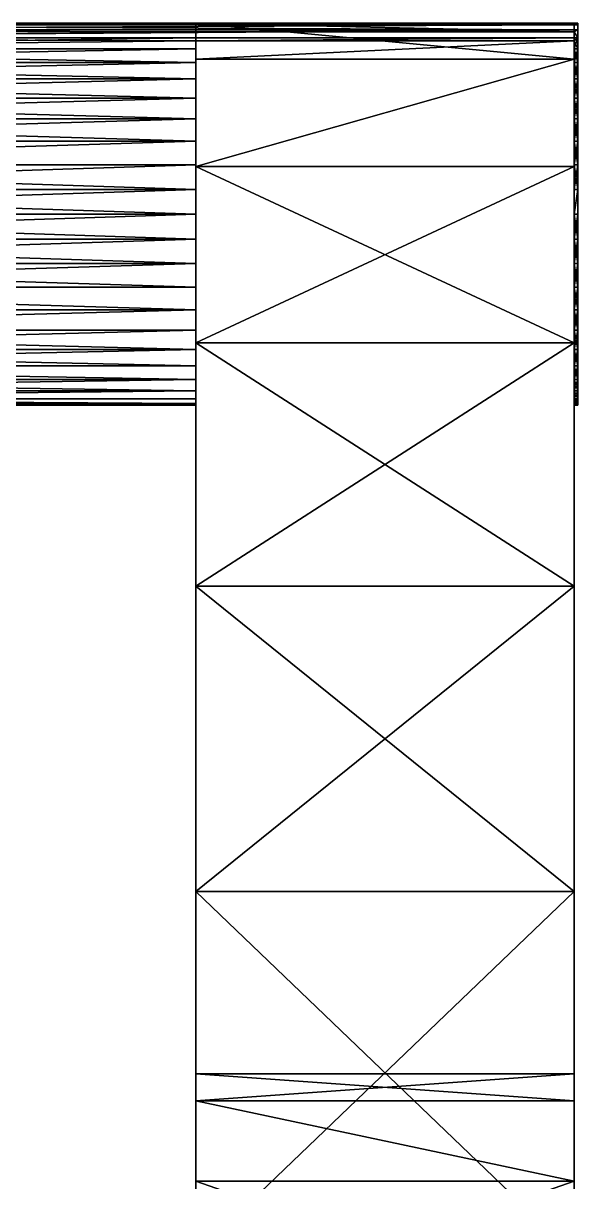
# Model space of a CAD drawing. Extents: x -30 to 83, y -53 to 60.
# Drawn here: x 63.24 to 66.15, y 5.95 to 12.01 of the extents above; entities that cross this region are included whole.
import ezdxf

# ---------------------------------------------------------------- set-up
doc = ezdxf.new("R2010")
doc.units = 0
doc.header["$MEASUREMENT"] = 0

msp = doc.modelspace()

# ---------------------------------------------------------------- linework, layer by layer
for points in [[(66.147346, 12.006001, 44.869999), (60.17857, 12.006001, 44.869999), (66.147346, 12.014, 45)], [(60.17857, 12.006001, 44.869999), (60.17857, 12.014, 45), (66.147346, 12.014, 45)], [(60.17857, 12.006001, 45.130001), (66.147346, 12.014, 45), (60.17857, 12.014, 45)], [(60.17857, 12.006001, 45.130001), (66.147346, 12.006001, 45.130001), (66.147346, 12.014, 45)], [(64.144531, 12.014, 46), (64.144531, 11.967789, 45.294052), (64.144531, 11.938, 45.382)], [(64.144531, 12.014, 46), (64.144531, 11.938, 45.382), (64.144531, 11.880001, 45.5)], [(64.144531, 12.014, 46), (64.144531, 11.880001, 45.5), (64.144531, 11.807999, 45.608002)], [(64.144531, 11.826, 48.872002), (64.144531, 12.014, 46), (64.144531, 11.622002, 45.793999)], [(64.144531, 12.014, 46), (64.144531, 11.807999, 45.608002), (64.144531, 11.722, 45.708)], [(64.144531, 12.014, 46), (64.144531, 11.722, 45.708), (64.144531, 11.622002, 45.793999)], [(64.144531, 12.014, 46), (66.12751, 11.967789, 45.294052), (64.144531, 11.967789, 45.294052)], [(64.144531, 12.014, 46), (66.12751, 12.014, 46), (66.12751, 11.967789, 45.294052)], [(64.144531, 11.826, 48.872002), (66.12751, 11.826, 48.872002), (64.144531, 12.014, 46)], [(64.144531, 12.014, 46), (66.12751, 11.826, 48.872002), (66.12751, 12.014, 46)], [(66.12751, 11.622002, 45.793999), (66.12751, 12.014, 46), (66.12751, 11.826, 48.872002)], [(66.12751, 11.938, 45.382), (66.12751, 11.967789, 45.294052), (66.12751, 12.014, 46)], [(66.12751, 11.880001, 45.5), (66.12751, 11.938, 45.382), (66.12751, 12.014, 46)], [(66.12751, 11.807999, 45.608002), (66.12751, 11.880001, 45.5), (66.12751, 12.014, 46)], [(66.12751, 11.622002, 45.793999), (66.12751, 11.722, 45.708), (66.12751, 12.014, 46)], [(66.12751, 11.722, 45.708), (66.12751, 11.807999, 45.608002), (66.12751, 12.014, 46)], [(66.147346, 11.396, 44.076), (66.147346, 12.014, 45), (66.147346, 12.006001, 45.130001)], [(66.147346, 11.98, 44.742001), (66.147346, 12.006001, 44.869999), (66.147346, 12.014, 45)], [(66.147346, 11.98, 44.742001), (66.147346, 12.014, 45), (66.147346, 11.938, 44.618)], [(66.147346, 11.938, 44.618), (66.147346, 12.014, 45), (66.147346, 11.880001, 44.5)], [(66.147346, 11.880001, 44.5), (66.147346, 12.014, 45), (66.147346, 11.807999, 44.391998)], [(66.147346, 11.807999, 44.391998), (66.147346, 12.014, 45), (66.147346, 11.722, 44.292)], [(66.147346, 11.722, 44.292), (66.147346, 12.014, 45), (66.147346, 11.622002, 44.206001)], [(66.147346, 11.622002, 44.206001), (66.147346, 12.014, 45), (66.147346, 11.514, 44.133999)], [(66.147346, 11.514, 44.133999), (66.147346, 12.014, 45), (66.147346, 11.396, 44.076)], [(66.147346, 11.98, 44.742001), (60.17857, 12.006001, 44.869999), (66.147346, 12.006001, 44.869999)], [(60.17857, 11.98, 44.742001), (60.17857, 12.006001, 44.869999), (66.147346, 11.98, 44.742001)], [(66.147346, 11.98, 45.257999), (66.147346, 12.006001, 45.130001), (60.17857, 11.98, 45.257999)], [(60.17857, 11.98, 45.257999), (66.147346, 12.006001, 45.130001), (60.17857, 12.006001, 45.130001)], [(64.144531, 11.967789, 45.294052), (60.17857, 11.98, 45.257999), (60.17857, 11.938, 45.382)], [(60.17857, 11.98, 44.742001), (66.147346, 11.98, 44.742001), (60.17857, 11.938, 44.618)], [(64.144531, 11.967789, 45.294052), (66.147346, 11.98, 45.257999), (60.17857, 11.98, 45.257999)], [(66.147346, 11.98, 44.742001), (66.147346, 11.938, 44.618), (60.17857, 11.938, 44.618)], [(60.17857, 11.938, 45.382), (64.144531, 11.938, 45.382), (64.144531, 11.967789, 45.294052)], [(66.147346, 11.98, 45.257999), (64.144531, 11.967789, 45.294052), (66.12751, 11.967789, 45.294052)], [(66.147346, 11.938, 45.382), (66.147346, 11.98, 45.257999), (66.12751, 11.967789, 45.294052)], [(66.12751, 11.967789, 45.294052), (66.12751, 11.938, 45.382), (66.147346, 11.938, 45.382)], [(66.147346, 11.396, 44.076), (66.147346, 12.006001, 45.130001), (66.147346, 11.98, 45.257999)], [(66.147346, 11.396, 44.076), (66.147346, 11.98, 45.257999), (66.147346, 11.938, 45.382)], [(60.17857, 11.938, 45.382), (60.17857, 11.880001, 45.5), (64.144531, 11.938, 45.382)], [(60.17857, 11.880001, 45.5), (64.144531, 11.880001, 45.5), (64.144531, 11.938, 45.382)], [(60.17857, 11.880001, 44.5), (60.17857, 11.938, 44.618), (64.144531, 11.921314, 44.584049)], [(60.17857, 11.938, 44.618), (66.147346, 11.938, 44.618), (64.144531, 11.921314, 44.584049)], [(64.144531, 11.921314, 44.584049), (64.144531, 11.880001, 44.5), (60.17857, 11.880001, 44.5)], [(64.144531, 11.921314, 44.584049), (66.147346, 11.938, 44.618), (66.12751, 11.921314, 44.584049)], [(66.12751, 11.921314, 44.584049), (66.12751, 11.826, 43.127998), (64.144531, 11.826, 43.127998)], [(64.144531, 11.826, 43.127998), (64.144531, 11.921314, 44.584049), (66.12751, 11.921314, 44.584049)], [(64.144531, 11.921314, 44.584049), (64.144531, 11.826, 43.127998), (64.144531, 11.880001, 44.5)], [(66.147346, 11.880001, 45.5), (66.147346, 11.938, 45.382), (66.12751, 11.880001, 45.5)], [(66.12751, 11.880001, 45.5), (66.147346, 11.938, 45.382), (66.12751, 11.938, 45.382)], [(66.147346, 11.938, 44.618), (66.147346, 11.880001, 44.5), (66.12751, 11.921314, 44.584049)], [(66.12751, 11.826, 43.127998), (66.12751, 11.921314, 44.584049), (66.12751, 11.880001, 44.5)], [(66.12751, 11.921314, 44.584049), (66.147346, 11.880001, 44.5), (66.12751, 11.880001, 44.5)], [(66.147346, 11.396, 44.076), (66.147346, 11.938, 45.382), (66.147346, 11.880001, 45.5)], [(60.17857, 11.807999, 44.391998), (60.17857, 11.880001, 44.5), (64.144531, 11.807999, 44.391998)], [(60.17857, 11.880001, 45.5), (60.17857, 11.807999, 45.608002), (64.144531, 11.880001, 45.5)], [(60.17857, 11.880001, 44.5), (64.144531, 11.880001, 44.5), (64.144531, 11.807999, 44.391998)], [(64.144531, 11.880001, 45.5), (60.17857, 11.807999, 45.608002), (64.144531, 11.807999, 45.608002)], [(64.144531, 11.826, 43.127998), (64.144531, 11.807999, 44.391998), (64.144531, 11.880001, 44.5)], [(66.147346, 11.807999, 45.608002), (66.147346, 11.880001, 45.5), (66.12751, 11.807999, 45.608002)], [(66.12751, 11.807999, 45.608002), (66.147346, 11.880001, 45.5), (66.12751, 11.880001, 45.5)], [(66.12751, 11.880001, 44.5), (66.12751, 11.807999, 44.391998), (66.12751, 11.826, 43.127998)], [(66.147346, 11.880001, 44.5), (66.147346, 11.807999, 44.391998), (66.12751, 11.880001, 44.5)], [(66.12751, 11.880001, 44.5), (66.147346, 11.807999, 44.391998), (66.12751, 11.807999, 44.391998)], [(66.147346, 11.396, 44.076), (66.147346, 11.880001, 45.5), (66.147346, 11.807999, 45.608002)], [(60.17857, 11.807999, 44.391998), (64.144531, 11.807999, 44.391998), (60.17857, 11.722, 44.292)], [(60.17857, 11.722, 44.292), (64.144531, 11.807999, 44.391998), (64.144531, 11.722, 44.292)], [(60.17857, 11.807999, 45.608002), (60.17857, 11.722, 45.708), (64.144531, 11.722, 45.708)], [(64.144531, 11.722, 45.708), (64.144531, 11.807999, 45.608002), (60.17857, 11.807999, 45.608002)], [(64.144531, 11.826, 48.872002), (64.144531, 6.372002, 48.153999), (64.144531, 5.952, 50.27)], [(64.144531, 11.014, 44), (64.144531, 11.144001, 44.007999), (64.144531, 11.826, 43.127998)], [(64.144531, 11.826, 43.127998), (64.144531, 11.264, 40.306), (64.144531, 11.014, 44)], [(64.144531, 10.632, 45.924), (64.144531, 6.372002, 48.153999), (64.144531, 11.826, 48.872002)], [(64.144531, 5.952, 50.27), (64.144531, 11.264, 51.694), (64.144531, 11.826, 48.872002)], [(66.12751, 11.264, 51.694), (66.12751, 11.826, 48.872002), (64.144531, 11.264, 51.694)], [(64.144531, 11.826, 43.127998), (66.12751, 11.826, 43.127998), (64.144531, 11.264, 40.306)], [(64.144531, 11.264, 40.306), (66.12751, 11.826, 43.127998), (66.12751, 11.264, 40.306)], [(64.144531, 11.514, 45.866001), (64.144531, 11.396, 45.924), (64.144531, 11.826, 48.872002)], [(64.144531, 11.622002, 45.793999), (64.144531, 11.514, 45.866001), (64.144531, 11.826, 48.872002)], [(64.144531, 11.826, 48.872002), (64.144531, 11.396, 45.924), (64.144531, 11.271999, 45.966)], [(64.144531, 11.826, 48.872002), (64.144531, 11.271999, 45.966), (64.144531, 11.144001, 45.992001)], [(64.144531, 11.144001, 45.992001), (64.144531, 11.014, 46), (64.144531, 11.826, 48.872002)], [(64.144531, 11.826, 48.872002), (64.144531, 11.264, 51.694), (66.12751, 11.826, 48.872002)], [(64.144531, 11.826, 48.872002), (64.144531, 11.014, 46), (64.144531, 10.883999, 45.992001)], [(64.144531, 11.826, 48.872002), (64.144531, 10.883999, 45.992001), (64.144531, 10.756001, 45.966)], [(64.144531, 11.826, 48.872002), (64.144531, 10.756001, 45.966), (64.144531, 10.632, 45.924)], [(64.144531, 11.826, 43.127998), (64.144531, 11.396, 44.076), (64.144531, 11.514, 44.133999)], [(64.144531, 11.722, 44.292), (64.144531, 11.807999, 44.391998), (64.144531, 11.826, 43.127998)], [(64.144531, 11.826, 43.127998), (64.144531, 11.514, 44.133999), (64.144531, 11.622002, 44.206001)], [(64.144531, 11.826, 43.127998), (64.144531, 11.622002, 44.206001), (64.144531, 11.722, 44.292)], [(64.144531, 11.271999, 44.034), (64.144531, 11.396, 44.076), (64.144531, 11.826, 43.127998)], [(64.144531, 11.826, 43.127998), (64.144531, 11.144001, 44.007999), (64.144531, 11.271999, 44.034)], [(66.12751, 11.144001, 44.007999), (66.12751, 11.014, 44), (66.12751, 11.826, 43.127998)], [(66.12751, 10.883999, 45.992001), (66.12751, 11.014, 46), (66.12751, 11.826, 48.872002)], [(66.12751, 10.756001, 45.966), (66.12751, 10.883999, 45.992001), (66.12751, 11.826, 48.872002)], [(66.12751, 10.632, 45.924), (66.12751, 10.756001, 45.966), (66.12751, 11.826, 48.872002)], [(66.12751, 11.826, 48.872002), (66.12751, 11.514, 45.866001), (66.12751, 11.622002, 45.793999)], [(66.12751, 11.514, 45.866001), (66.12751, 11.826, 48.872002), (66.12751, 11.396, 45.924)], [(66.12751, 11.826, 48.872002), (66.12751, 11.144001, 45.992001), (66.12751, 11.271999, 45.966)], [(66.12751, 11.271999, 45.966), (66.12751, 11.396, 45.924), (66.12751, 11.826, 48.872002)], [(66.12751, 11.014, 46), (66.12751, 11.144001, 45.992001), (66.12751, 11.826, 48.872002)], [(66.12751, 11.826, 48.872002), (66.12751, 6.372002, 48.153999), (66.12751, 10.632, 45.924)], [(66.12751, 11.514, 44.133999), (66.12751, 11.396, 44.076), (66.12751, 11.826, 43.127998)], [(66.12751, 11.622002, 44.206001), (66.12751, 11.514, 44.133999), (66.12751, 11.826, 43.127998)], [(66.12751, 11.722, 44.292), (66.12751, 11.622002, 44.206001), (66.12751, 11.826, 43.127998)], [(66.12751, 11.807999, 44.391998), (66.12751, 11.722, 44.292), (66.12751, 11.826, 43.127998)], [(66.12751, 11.826, 43.127998), (66.12751, 11.396, 44.076), (66.12751, 11.271999, 44.034)], [(66.12751, 11.271999, 44.034), (66.12751, 11.144001, 44.007999), (66.12751, 11.826, 43.127998)], [(66.12751, 11.264, 40.306), (66.12751, 11.826, 43.127998), (66.12751, 11.014, 44)], [(66.12751, 11.826, 48.872002), (66.12751, 11.264, 51.694), (66.12751, 5.952, 50.27)], [(66.12751, 5.952, 50.27), (66.12751, 6.372002, 48.153999), (66.12751, 11.826, 48.872002)], [(66.147346, 11.722, 45.708), (66.147346, 11.807999, 45.608002), (66.12751, 11.722, 45.708)], [(66.12751, 11.722, 45.708), (66.147346, 11.807999, 45.608002), (66.12751, 11.807999, 45.608002)], [(66.147346, 11.807999, 44.391998), (66.147346, 11.722, 44.292), (66.12751, 11.807999, 44.391998)], [(66.12751, 11.807999, 44.391998), (66.147346, 11.722, 44.292), (66.12751, 11.722, 44.292)], [(66.147346, 11.396, 44.076), (66.147346, 11.807999, 45.608002), (66.147346, 11.722, 45.708)], [(64.144531, 11.722, 45.708), (60.17857, 11.722, 45.708), (64.144531, 11.622002, 45.793999)], [(64.144531, 11.622002, 45.793999), (60.17857, 11.722, 45.708), (60.17857, 11.622002, 45.793999)], [(60.17857, 11.722, 44.292), (64.144531, 11.722, 44.292), (60.17857, 11.622002, 44.206001)], [(64.144531, 11.722, 44.292), (64.144531, 11.622002, 44.206001), (60.17857, 11.622002, 44.206001)], [(66.147346, 11.622002, 45.793999), (66.147346, 11.722, 45.708), (66.12751, 11.622002, 45.793999)], [(66.12751, 11.622002, 45.793999), (66.147346, 11.722, 45.708), (66.12751, 11.722, 45.708)], [(66.147346, 11.722, 44.292), (66.147346, 11.622002, 44.206001), (66.12751, 11.722, 44.292)], [(66.12751, 11.722, 44.292), (66.147346, 11.622002, 44.206001), (66.12751, 11.622002, 44.206001)], [(66.147346, 11.396, 44.076), (66.147346, 11.722, 45.708), (66.147346, 11.622002, 45.793999)], [(60.17857, 11.514, 45.866001), (64.144531, 11.622002, 45.793999), (60.17857, 11.622002, 45.793999)], [(64.144531, 11.622002, 45.793999), (60.17857, 11.514, 45.866001), (64.144531, 11.514, 45.866001)], [(60.17857, 11.514, 44.133999), (60.17857, 11.622002, 44.206001), (64.144531, 11.514, 44.133999)], [(64.144531, 11.514, 44.133999), (60.17857, 11.622002, 44.206001), (64.144531, 11.622002, 44.206001)], [(66.147346, 11.514, 45.866001), (66.147346, 11.622002, 45.793999), (66.12751, 11.514, 45.866001)], [(66.12751, 11.514, 45.866001), (66.147346, 11.622002, 45.793999), (66.12751, 11.622002, 45.793999)], [(66.147346, 11.622002, 44.206001), (66.147346, 11.514, 44.133999), (66.12751, 11.622002, 44.206001)], [(66.12751, 11.622002, 44.206001), (66.147346, 11.514, 44.133999), (66.12751, 11.514, 44.133999)], [(66.147346, 11.396, 44.076), (66.147346, 11.622002, 45.793999), (66.147346, 11.514, 45.866001)], [(64.144531, 11.396, 45.924), (60.17857, 11.514, 45.866001), (60.17857, 11.396, 45.924)], [(64.144531, 11.514, 44.133999), (64.144531, 11.396, 44.076), (60.17857, 11.396, 44.076)], [(64.144531, 11.396, 45.924), (64.144531, 11.514, 45.866001), (60.17857, 11.514, 45.866001)], [(60.17857, 11.396, 44.076), (60.17857, 11.514, 44.133999), (64.144531, 11.514, 44.133999)], [(66.147346, 11.396, 45.924), (66.147346, 11.514, 45.866001), (66.12751, 11.396, 45.924)], [(66.12751, 11.396, 45.924), (66.147346, 11.514, 45.866001), (66.12751, 11.514, 45.866001)], [(66.147346, 11.514, 44.133999), (66.147346, 11.396, 44.076), (66.12751, 11.514, 44.133999)], [(66.12751, 11.514, 44.133999), (66.147346, 11.396, 44.076), (66.12751, 11.396, 44.076)], [(66.147346, 11.514, 45.866001), (66.147346, 11.396, 45.924), (66.147346, 11.396, 44.076)], [(64.144531, 11.396, 45.924), (60.17857, 11.271999, 45.966), (64.144531, 11.271999, 45.966)], [(60.17857, 11.271999, 45.966), (64.144531, 11.396, 45.924), (60.17857, 11.396, 45.924)], [(60.17857, 11.396, 44.076), (64.144531, 11.396, 44.076), (60.17857, 11.271999, 44.034)], [(60.17857, 11.271999, 44.034), (64.144531, 11.396, 44.076), (64.144531, 11.271999, 44.034)], [(66.12751, 11.396, 45.924), (66.12751, 11.271999, 45.966), (66.147346, 11.271999, 45.966)], [(66.147346, 11.271999, 45.966), (66.147346, 11.396, 45.924), (66.12751, 11.396, 45.924)], [(66.12751, 11.271999, 44.034), (66.12751, 11.396, 44.076), (66.147346, 11.396, 44.076)], [(66.147346, 11.396, 44.076), (66.147346, 11.271999, 44.034), (66.12751, 11.271999, 44.034)], [(66.147346, 10.405998, 44.206001), (66.147346, 11.396, 45.924), (66.147346, 11.271999, 45.966)], [(66.147346, 11.396, 45.924), (66.147346, 10.756001, 44.034), (66.147346, 10.883999, 44.007999)], [(66.147346, 11.396, 45.924), (66.147346, 10.632, 44.076), (66.147346, 10.756001, 44.034)], [(66.147346, 11.396, 45.924), (66.147346, 10.514, 44.133999), (66.147346, 10.632, 44.076)], [(66.147346, 11.396, 45.924), (66.147346, 10.405998, 44.206001), (66.147346, 10.514, 44.133999)], [(66.147346, 10.883999, 44.007999), (66.147346, 11.014, 44), (66.147346, 11.396, 45.924)], [(66.147346, 11.271999, 44.034), (66.147346, 11.396, 44.076), (66.147346, 11.396, 45.924)], [(66.147346, 11.144001, 44.007999), (66.147346, 11.271999, 44.034), (66.147346, 11.396, 45.924)], [(66.147346, 11.396, 45.924), (66.147346, 11.014, 44), (66.147346, 11.144001, 44.007999)], [(64.144531, 11.271999, 45.966), (60.17857, 11.144001, 45.992001), (64.144531, 11.144001, 45.992001)], [(60.17857, 11.144001, 45.992001), (64.144531, 11.271999, 45.966), (60.17857, 11.271999, 45.966)], [(60.17857, 11.271999, 44.034), (64.144531, 11.144001, 44.007999), (60.17857, 11.144001, 44.007999)], [(60.17857, 11.271999, 44.034), (64.144531, 11.271999, 44.034), (64.144531, 11.144001, 44.007999)], [(64.144531, 11.264, 51.694), (64.144531, 5.952, 50.27), (64.144531, 5.257999, 52.313999)], [(64.144531, 10.34, 54.419998), (64.144531, 11.264, 51.694), (64.144531, 5.257999, 52.313999)], [(64.144531, 11.264, 40.306), (64.144531, 10.34, 37.580002), (64.144531, 5.257999, 39.686001)], [(64.144531, 11.264, 40.306), (64.144531, 5.257999, 39.686001), (64.144531, 5.952, 41.73)], [(64.144531, 10.756001, 44.034), (64.144531, 10.883999, 44.007999), (64.144531, 11.264, 40.306)], [(64.144531, 11.264, 40.306), (64.144531, 5.952, 41.73), (64.144531, 10.514, 44.133999)], [(64.144531, 10.34, 54.419998), (66.12751, 10.34, 54.419998), (64.144531, 11.264, 51.694)], [(64.144531, 11.264, 51.694), (66.12751, 10.34, 54.419998), (66.12751, 11.264, 51.694)], [(64.144531, 11.264, 40.306), (66.12751, 11.264, 40.306), (64.144531, 10.34, 37.580002)], [(64.144531, 10.34, 37.580002), (66.12751, 11.264, 40.306), (66.12751, 10.34, 37.580002)], [(64.144531, 10.883999, 44.007999), (64.144531, 11.014, 44), (64.144531, 11.264, 40.306)], [(64.144531, 10.632, 44.076), (64.144531, 10.756001, 44.034), (64.144531, 11.264, 40.306)], [(64.144531, 10.514, 44.133999), (64.144531, 10.632, 44.076), (64.144531, 11.264, 40.306)], [(66.147346, 11.144001, 45.992001), (66.147346, 11.271999, 45.966), (66.12751, 11.144001, 45.992001)], [(66.12751, 11.144001, 45.992001), (66.147346, 11.271999, 45.966), (66.12751, 11.271999, 45.966)], [(66.147346, 11.271999, 44.034), (66.147346, 11.144001, 44.007999), (66.12751, 11.271999, 44.034)], [(66.12751, 11.271999, 44.034), (66.147346, 11.144001, 44.007999), (66.12751, 11.144001, 44.007999)], [(66.12751, 11.264, 40.306), (66.12751, 5.952, 41.73), (66.12751, 5.257999, 39.686001)], [(66.12751, 5.257999, 39.686001), (66.12751, 10.34, 37.580002), (66.12751, 11.264, 40.306)], [(66.12751, 10.883999, 44.007999), (66.12751, 10.756001, 44.034), (66.12751, 11.264, 40.306)], [(66.12751, 11.264, 40.306), (66.12751, 10.756001, 44.034), (66.12751, 10.632, 44.076)], [(66.12751, 11.014, 44), (66.12751, 10.883999, 44.007999), (66.12751, 11.264, 40.306)], [(66.12751, 11.264, 40.306), (66.12751, 10.632, 44.076), (66.12751, 10.514, 44.133999)], [(66.12751, 5.952, 41.73), (66.12751, 11.264, 40.306), (66.12751, 10.514, 44.133999)], [(66.12751, 11.264, 51.694), (66.12751, 10.34, 54.419998), (66.12751, 5.257999, 52.313999)], [(66.12751, 5.257999, 52.313999), (66.12751, 5.952, 50.27), (66.12751, 11.264, 51.694)], [(66.147346, 10.405998, 44.206001), (66.147346, 11.271999, 45.966), (66.147346, 11.144001, 45.992001)], [(60.17857, 11.014, 46), (64.144531, 11.144001, 45.992001), (60.17857, 11.144001, 45.992001)], [(64.144531, 11.014, 44), (60.17857, 11.014, 44), (60.17857, 11.144001, 44.007999)], [(60.17857, 11.144001, 44.007999), (64.144531, 11.144001, 44.007999), (64.144531, 11.014, 44)], [(64.144531, 11.144001, 45.992001), (60.17857, 11.014, 46), (64.144531, 11.014, 46)], [(66.147346, 11.014, 46), (66.147346, 11.144001, 45.992001), (66.12751, 11.014, 46)], [(66.12751, 11.014, 46), (66.147346, 11.144001, 45.992001), (66.12751, 11.144001, 45.992001)], [(66.147346, 11.014, 44), (66.12751, 11.014, 44), (66.147346, 11.144001, 44.007999)], [(66.147346, 11.144001, 44.007999), (66.12751, 11.014, 44), (66.12751, 11.144001, 44.007999)], [(66.147346, 10.405998, 44.206001), (66.147346, 11.144001, 45.992001), (66.147346, 11.014, 46)], [(60.17857, 11.014, 44), (64.144531, 11.014, 44), (60.17857, 10.883999, 44.007999)], [(64.144531, 10.883999, 45.992001), (64.144531, 11.014, 46), (60.17857, 11.014, 46)], [(60.17857, 11.014, 46), (60.17857, 10.883999, 45.992001), (64.144531, 10.883999, 45.992001)], [(64.144531, 11.014, 44), (64.144531, 10.883999, 44.007999), (60.17857, 10.883999, 44.007999)], [(66.147346, 10.883999, 45.992001), (66.147346, 11.014, 46), (66.12751, 10.883999, 45.992001)], [(66.12751, 10.883999, 45.992001), (66.147346, 11.014, 46), (66.12751, 11.014, 46)], [(66.147346, 11.014, 44), (66.147346, 10.883999, 44.007999), (66.12751, 11.014, 44)], [(66.12751, 11.014, 44), (66.147346, 10.883999, 44.007999), (66.12751, 10.883999, 44.007999)], [(66.147346, 10.405998, 44.206001), (66.147346, 11.014, 46), (66.147346, 10.883999, 45.992001)], [(64.144531, 10.756001, 45.966), (60.17857, 10.883999, 45.992001), (60.17857, 10.756001, 45.966)], [(64.144531, 10.883999, 45.992001), (60.17857, 10.883999, 45.992001), (64.144531, 10.756001, 45.966)], [(60.17857, 10.756001, 44.034), (60.17857, 10.883999, 44.007999), (64.144531, 10.883999, 44.007999)], [(64.144531, 10.883999, 44.007999), (64.144531, 10.756001, 44.034), (60.17857, 10.756001, 44.034)], [(66.147346, 10.756001, 45.966), (66.147346, 10.883999, 45.992001), (66.12751, 10.756001, 45.966)], [(66.12751, 10.756001, 45.966), (66.147346, 10.883999, 45.992001), (66.12751, 10.883999, 45.992001)], [(66.147346, 10.883999, 44.007999), (66.147346, 10.756001, 44.034), (66.12751, 10.883999, 44.007999)], [(66.12751, 10.883999, 44.007999), (66.147346, 10.756001, 44.034), (66.12751, 10.756001, 44.034)], [(66.147346, 10.405998, 44.206001), (66.147346, 10.883999, 45.992001), (66.147346, 10.756001, 45.966)], [(60.17857, 10.632, 45.924), (64.144531, 10.756001, 45.966), (60.17857, 10.756001, 45.966)], [(60.17857, 10.756001, 44.034), (64.144531, 10.632, 44.076), (60.17857, 10.632, 44.076)], [(64.144531, 10.632, 45.924), (64.144531, 10.756001, 45.966), (60.17857, 10.632, 45.924)], [(64.144531, 10.756001, 44.034), (64.144531, 10.632, 44.076), (60.17857, 10.756001, 44.034)], [(66.147346, 10.632, 45.924), (66.147346, 10.756001, 45.966), (66.12751, 10.632, 45.924)], [(66.12751, 10.632, 45.924), (66.147346, 10.756001, 45.966), (66.12751, 10.756001, 45.966)], [(66.147346, 10.756001, 44.034), (66.147346, 10.632, 44.076), (66.12751, 10.756001, 44.034)], [(66.12751, 10.756001, 44.034), (66.147346, 10.632, 44.076), (66.12751, 10.632, 44.076)], [(66.147346, 10.405998, 44.206001), (66.147346, 10.756001, 45.966), (66.147346, 10.632, 45.924)], [(60.17857, 10.514, 44.133999), (60.17857, 10.632, 44.076), (64.144531, 10.514, 44.133999)], [(64.144531, 10.514, 45.866001), (64.144531, 10.632, 45.924), (60.17857, 10.632, 45.924)], [(60.17857, 10.632, 44.076), (64.144531, 10.632, 44.076), (64.144531, 10.514, 44.133999)], [(60.17857, 10.632, 45.924), (60.17857, 10.514, 45.866001), (64.144531, 10.514, 45.866001)], [(64.144531, 6.372002, 48.153999), (64.144531, 10.632, 45.924), (64.144531, 10.514, 45.866001)], [(66.12751, 10.514, 45.866001), (66.12751, 10.632, 45.924), (66.12751, 6.372002, 48.153999)], [(66.147346, 10.514, 45.866001), (66.147346, 10.632, 45.924), (66.12751, 10.514, 45.866001)], [(66.12751, 10.514, 45.866001), (66.147346, 10.632, 45.924), (66.12751, 10.632, 45.924)], [(66.147346, 10.632, 44.076), (66.147346, 10.514, 44.133999), (66.12751, 10.632, 44.076)], [(66.12751, 10.632, 44.076), (66.147346, 10.514, 44.133999), (66.12751, 10.514, 44.133999)], [(66.147346, 10.405998, 44.206001), (66.147346, 10.632, 45.924), (66.147346, 10.514, 45.866001)], [(60.17857, 10.514, 44.133999), (64.144531, 10.514, 44.133999), (60.17857, 10.405998, 44.206001)], [(60.17857, 10.405998, 44.206001), (64.144531, 10.514, 44.133999), (64.144531, 10.405998, 44.206001)], [(64.144531, 10.514, 45.866001), (60.17857, 10.514, 45.866001), (60.17857, 10.405998, 45.793999)], [(60.17857, 10.405998, 45.793999), (64.144531, 10.405998, 45.793999), (64.144531, 10.514, 45.866001)], [(64.144531, 6.372002, 48.153999), (64.144531, 10.514, 45.866001), (64.144531, 10.405998, 45.793999)], [(64.144531, 5.952, 41.73), (64.144531, 10.405998, 44.206001), (64.144531, 10.514, 44.133999)], [(66.12751, 10.405998, 45.793999), (66.12751, 10.514, 45.866001), (66.12751, 6.372002, 48.153999)], [(66.147346, 10.405998, 45.793999), (66.147346, 10.514, 45.866001), (66.12751, 10.405998, 45.793999)], [(66.12751, 10.405998, 45.793999), (66.147346, 10.514, 45.866001), (66.12751, 10.514, 45.866001)], [(66.12751, 10.514, 44.133999), (66.12751, 10.405998, 44.206001), (66.12751, 5.952, 41.73)], [(66.147346, 10.514, 44.133999), (66.147346, 10.405998, 44.206001), (66.12751, 10.514, 44.133999)], [(66.12751, 10.514, 44.133999), (66.147346, 10.405998, 44.206001), (66.12751, 10.405998, 44.206001)], [(66.147346, 10.405998, 44.206001), (66.147346, 10.514, 45.866001), (66.147346, 10.405998, 45.793999)], [(64.144531, 10.405998, 44.206001), (64.144531, 10.306, 44.292), (60.17857, 10.306, 44.292)], [(60.17857, 10.306, 44.292), (60.17857, 10.405998, 44.206001), (64.144531, 10.405998, 44.206001)], [(60.17857, 10.405998, 45.793999), (60.17857, 10.306, 45.708), (64.144531, 10.306, 45.708)], [(64.144531, 10.306, 45.708), (64.144531, 10.405998, 45.793999), (60.17857, 10.405998, 45.793999)], [(64.144531, 6.372002, 48.153999), (64.144531, 10.405998, 45.793999), (64.144531, 10.306, 45.708)], [(64.144531, 5.952, 41.73), (64.144531, 10.306, 44.292), (64.144531, 10.405998, 44.206001)], [(66.12751, 10.306, 45.708), (66.12751, 10.405998, 45.793999), (66.12751, 6.372002, 48.153999)], [(66.147346, 10.306, 45.708), (66.147346, 10.405998, 45.793999), (66.12751, 10.306, 45.708)], [(66.12751, 10.306, 45.708), (66.147346, 10.405998, 45.793999), (66.12751, 10.405998, 45.793999)], [(66.12751, 10.405998, 44.206001), (66.12751, 10.306, 44.292), (66.12751, 5.952, 41.73)], [(66.147346, 10.405998, 44.206001), (66.147346, 10.306, 44.292), (66.12751, 10.405998, 44.206001)], [(66.12751, 10.306, 44.292), (66.12751, 10.405998, 44.206001), (66.147346, 10.306, 44.292)], [(66.147346, 10.306, 44.292), (66.147346, 10.405998, 45.793999), (66.147346, 10.306, 45.708)], [(66.147346, 10.405998, 45.793999), (66.147346, 10.306, 44.292), (66.147346, 10.405998, 44.206001)], [(64.144531, 10.34, 54.419998), (64.144531, 5.257999, 52.313999), (64.144531, 4.304001, 54.25)], [(64.144531, 4.304001, 54.25), (64.144531, 9.065998, 57), (64.144531, 10.34, 54.419998)], [(64.144531, 10.34, 37.580002), (64.144531, 9.065998, 35), (64.144531, 4.304001, 37.75)], [(64.144531, 4.304001, 37.75), (64.144531, 5.257999, 39.686001), (64.144531, 10.34, 37.580002)], [(66.12751, 10.34, 54.419998), (64.144531, 10.34, 54.419998), (64.144531, 9.065998, 57)], [(64.144531, 9.065998, 57), (66.12751, 9.065998, 57), (66.12751, 10.34, 54.419998)], [(64.144531, 9.065998, 35), (64.144531, 10.34, 37.580002), (66.12751, 9.065998, 35)], [(64.144531, 10.34, 37.580002), (66.12751, 10.34, 37.580002), (66.12751, 9.065998, 35)], [(66.12751, 10.34, 37.580002), (66.12751, 5.257999, 39.686001), (66.12751, 4.304001, 37.75)], [(66.12751, 4.304001, 37.75), (66.12751, 9.065998, 35), (66.12751, 10.34, 37.580002)], [(66.12751, 10.34, 54.419998), (66.12751, 9.065998, 57), (66.12751, 4.304001, 54.25)], [(66.12751, 4.304001, 54.25), (66.12751, 5.257999, 52.313999), (66.12751, 10.34, 54.419998)], [(60.17857, 10.220001, 45.608002), (64.144531, 10.220001, 45.608002), (60.17857, 10.306, 45.708)], [(64.144531, 10.306, 44.292), (64.144531, 10.220001, 44.391998), (60.17857, 10.220001, 44.391998)], [(60.17857, 10.220001, 44.391998), (60.17857, 10.306, 44.292), (64.144531, 10.306, 44.292)], [(64.144531, 10.220001, 45.608002), (64.144531, 10.306, 45.708), (60.17857, 10.306, 45.708)], [(64.144531, 6.372002, 48.153999), (64.144531, 10.306, 45.708), (64.144531, 10.220001, 45.608002)], [(64.144531, 5.952, 41.73), (64.144531, 10.220001, 44.391998), (64.144531, 10.306, 44.292)], [(66.12751, 10.220001, 45.608002), (66.12751, 10.306, 45.708), (66.12751, 6.372002, 48.153999)], [(66.147346, 10.220001, 45.608002), (66.147346, 10.306, 45.708), (66.12751, 10.220001, 45.608002)], [(66.12751, 10.220001, 45.608002), (66.147346, 10.306, 45.708), (66.12751, 10.306, 45.708)], [(66.12751, 10.306, 44.292), (66.12751, 10.220001, 44.391998), (66.12751, 5.952, 41.73)], [(66.147346, 10.306, 44.292), (66.147346, 10.220001, 44.391998), (66.12751, 10.306, 44.292)], [(66.12751, 10.306, 44.292), (66.147346, 10.220001, 44.391998), (66.12751, 10.220001, 44.391998)], [(66.147346, 10.220001, 44.391998), (66.147346, 10.306, 44.292), (66.147346, 10.220001, 45.608002)], [(66.147346, 10.306, 44.292), (66.147346, 10.306, 45.708), (66.147346, 10.220001, 45.608002)], [(60.17857, 10.220001, 45.608002), (60.17857, 10.147999, 45.5), (64.144531, 10.147999, 45.5)], [(64.144531, 10.147999, 45.5), (64.144531, 10.220001, 45.608002), (60.17857, 10.220001, 45.608002)], [(60.17857, 10.220001, 44.391998), (64.144531, 10.147999, 44.5), (60.17857, 10.147999, 44.5)], [(64.144531, 10.147999, 44.5), (60.17857, 10.220001, 44.391998), (64.144531, 10.220001, 44.391998)], [(64.144531, 5.952, 41.73), (64.144531, 10.147999, 44.5), (64.144531, 10.220001, 44.391998)], [(64.144531, 6.372002, 48.153999), (64.144531, 10.220001, 45.608002), (64.144531, 10.147999, 45.5)], [(66.12751, 10.147999, 45.5), (66.12751, 10.220001, 45.608002), (66.12751, 6.372002, 48.153999)], [(66.147346, 10.147999, 45.5), (66.147346, 10.220001, 45.608002), (66.12751, 10.147999, 45.5)], [(66.12751, 10.147999, 45.5), (66.147346, 10.220001, 45.608002), (66.12751, 10.220001, 45.608002)], [(66.12751, 10.220001, 44.391998), (66.12751, 10.147999, 44.5), (66.12751, 5.952, 41.73)], [(66.147346, 10.220001, 44.391998), (66.147346, 10.147999, 44.5), (66.12751, 10.220001, 44.391998)], [(66.12751, 10.220001, 44.391998), (66.147346, 10.147999, 44.5), (66.12751, 10.147999, 44.5)], [(66.147346, 10.220001, 45.608002), (66.147346, 10.147999, 45.5), (66.147346, 10.220001, 44.391998)], [(66.147346, 10.147999, 45.5), (66.147346, 10.09, 45.382), (66.147346, 10.220001, 44.391998)], [(66.147346, 10.09, 45.382), (66.147346, 10.048, 45.257999), (66.147346, 10.220001, 44.391998)], [(66.147346, 10.09, 44.618), (66.147346, 10.147999, 44.5), (66.147346, 10.220001, 44.391998)], [(66.147346, 10.048, 44.742001), (66.147346, 10.09, 44.618), (66.147346, 10.220001, 44.391998)], [(66.147346, 10.021999, 44.869999), (66.147346, 10.048, 44.742001), (66.147346, 10.220001, 44.391998)], [(66.147346, 10.014, 45), (66.147346, 10.021999, 44.869999), (66.147346, 10.220001, 44.391998)], [(66.147346, 10.021999, 45.130001), (66.147346, 10.014, 45), (66.147346, 10.220001, 44.391998)], [(66.147346, 10.048, 45.257999), (66.147346, 10.021999, 45.130001), (66.147346, 10.220001, 44.391998)], [(60.17857, 10.09, 45.382), (64.144531, 10.147999, 45.5), (60.17857, 10.147999, 45.5)], [(64.144531, 10.09, 44.618), (60.17857, 10.147999, 44.5), (64.144531, 10.147999, 44.5)], [(60.17857, 10.147999, 44.5), (64.144531, 10.09, 44.618), (60.17857, 10.09, 44.618)], [(64.144531, 10.147999, 45.5), (60.17857, 10.09, 45.382), (64.144531, 10.09, 45.382)], [(64.144531, 10.147999, 44.5), (64.144531, 5.952, 41.73), (64.144531, 6.372002, 43.846001)], [(64.144531, 6.372002, 48.153999), (64.144531, 10.147999, 45.5), (64.144531, 10.09, 45.382)], [(64.144531, 6.372002, 43.846001), (64.144531, 10.09, 44.618), (64.144531, 10.147999, 44.5)], [(66.12751, 10.09, 45.382), (66.12751, 10.147999, 45.5), (66.12751, 6.372002, 48.153999)], [(66.147346, 10.09, 45.382), (66.147346, 10.147999, 45.5), (66.12751, 10.09, 45.382)], [(66.12751, 10.09, 45.382), (66.147346, 10.147999, 45.5), (66.12751, 10.147999, 45.5)], [(66.12751, 6.372002, 43.846001), (66.12751, 5.952, 41.73), (66.12751, 10.147999, 44.5)], [(66.12751, 10.147999, 44.5), (66.12751, 10.09, 44.618), (66.12751, 6.372002, 43.846001)], [(66.147346, 10.147999, 44.5), (66.147346, 10.09, 44.618), (66.12751, 10.147999, 44.5)], [(66.12751, 10.147999, 44.5), (66.147346, 10.09, 44.618), (66.12751, 10.09, 44.618)], [(60.17857, 10.09, 44.618), (64.144531, 10.09, 44.618), (60.17857, 10.048, 44.742001)], [(64.144531, 10.09, 45.382), (60.17857, 10.09, 45.382), (60.17857, 10.048, 45.257999)], [(60.17857, 10.048, 45.257999), (64.144531, 10.048, 45.257999), (64.144531, 10.09, 45.382)], [(64.144531, 10.09, 44.618), (64.144531, 10.048, 44.742001), (60.17857, 10.048, 44.742001)], [(64.144531, 10.09, 45.382), (64.144531, 6.514, 46), (64.144531, 6.372002, 48.153999)], [(64.144531, 6.514, 46), (64.144531, 10.09, 45.382), (64.144531, 10.048, 45.257999)], [(64.144531, 6.372002, 43.846001), (64.144531, 10.048, 44.742001), (64.144531, 10.09, 44.618)], [(66.12751, 10.09, 44.618), (66.12751, 10.048, 44.742001), (66.12751, 6.372002, 43.846001)], [(66.12751, 6.372002, 48.153999), (66.12751, 6.514, 46), (66.12751, 10.09, 45.382)], [(66.12751, 10.048, 45.257999), (66.12751, 10.09, 45.382), (66.12751, 6.514, 46)], [(66.147346, 10.048, 45.257999), (66.147346, 10.09, 45.382), (66.12751, 10.048, 45.257999)], [(66.12751, 10.048, 45.257999), (66.147346, 10.09, 45.382), (66.12751, 10.09, 45.382)], [(66.147346, 10.09, 44.618), (66.147346, 10.048, 44.742001), (66.12751, 10.09, 44.618)], [(66.12751, 10.09, 44.618), (66.147346, 10.048, 44.742001), (66.12751, 10.048, 44.742001)], [(64.144531, 10.021999, 45.130001), (60.17857, 10.048, 45.257999), (60.17857, 10.021999, 45.130001)], [(60.17857, 10.048, 44.742001), (64.144531, 10.021999, 44.869999), (60.17857, 10.021999, 44.869999)], [(64.144531, 10.048, 45.257999), (60.17857, 10.048, 45.257999), (64.144531, 10.021999, 45.130001)], [(64.144531, 10.021999, 44.869999), (60.17857, 10.048, 44.742001), (64.144531, 10.048, 44.742001)], [(60.17857, 10.014, 45), (64.144531, 10.021999, 45.130001), (60.17857, 10.021999, 45.130001)], [(60.17857, 10.021999, 44.869999), (64.144531, 10.021999, 44.869999), (60.17857, 10.014, 45)], [(64.144531, 10.014, 45), (60.17857, 10.014, 45), (64.144531, 10.021999, 44.869999)], [(60.17857, 10.014, 45), (64.144531, 10.014, 45), (64.144531, 10.021999, 45.130001)], [(64.144531, 6.514, 46), (64.144531, 10.048, 45.257999), (64.144531, 10.021999, 45.130001)], [(64.144531, 6.372002, 43.846001), (64.144531, 10.021999, 44.869999), (64.144531, 10.048, 44.742001)], [(64.144531, 6.514, 46), (64.144531, 10.021999, 45.130001), (64.144531, 10.014, 45)], [(64.144531, 6.372002, 43.846001), (64.144531, 10.014, 45), (64.144531, 10.021999, 44.869999)], [(64.144531, 10.014, 45), (64.144531, 6.372002, 43.846001), (64.144531, 6.514, 46)], [(66.12751, 10.048, 44.742001), (66.12751, 10.021999, 44.869999), (66.12751, 6.372002, 43.846001)], [(66.12751, 10.021999, 45.130001), (66.12751, 10.048, 45.257999), (66.12751, 6.514, 46)], [(66.147346, 10.021999, 45.130001), (66.147346, 10.048, 45.257999), (66.12751, 10.021999, 45.130001)], [(66.12751, 10.021999, 45.130001), (66.147346, 10.048, 45.257999), (66.12751, 10.048, 45.257999)], [(66.147346, 10.048, 44.742001), (66.147346, 10.021999, 44.869999), (66.12751, 10.048, 44.742001)], [(66.12751, 10.048, 44.742001), (66.147346, 10.021999, 44.869999), (66.12751, 10.021999, 44.869999)], [(66.12751, 10.021999, 44.869999), (66.12751, 10.014, 45), (66.12751, 6.372002, 43.846001)], [(66.12751, 10.014, 45), (66.12751, 10.021999, 45.130001), (66.12751, 6.514, 46)], [(66.12751, 10.021999, 45.130001), (66.12751, 10.014, 45), (66.147346, 10.014, 45)], [(66.147346, 10.014, 45), (66.147346, 10.021999, 45.130001), (66.12751, 10.021999, 45.130001)], [(66.147346, 10.021999, 44.869999), (66.147346, 10.014, 45), (66.12751, 10.021999, 44.869999)], [(66.12751, 10.021999, 44.869999), (66.147346, 10.014, 45), (66.12751, 10.014, 45)], [(66.12751, 6.514, 46), (66.12751, 6.372002, 43.846001), (66.12751, 10.014, 45)], [(64.144531, 4.304001, 54.25), (64.144531, 7.467999, 59.391998), (64.144531, 9.065998, 57)], [(64.144531, 7.467999, 59.391998), (66.12751, 7.467999, 59.391998), (64.144531, 9.065998, 57)], [(64.144531, 9.065998, 57), (66.12751, 7.467999, 59.391998), (66.12751, 9.065998, 57)], [(66.12751, 9.065998, 35), (64.144531, 7.467999, 32.608002), (64.144531, 9.065998, 35)], [(66.12751, 7.467999, 32.608002), (64.144531, 7.467999, 32.608002), (66.12751, 9.065998, 35)], [(64.144531, 4.304001, 37.75), (64.144531, 9.065998, 35), (64.144531, 7.467999, 32.608002)], [(66.12751, 7.467999, 32.608002), (66.12751, 9.065998, 35), (66.12751, 4.304001, 37.75)], [(66.12751, 9.065998, 57), (66.12751, 7.467999, 59.391998), (66.12751, 4.304001, 54.25)], [(64.144531, 1.681999, 57.667999), (64.144531, 5.57, 61.556), (64.144531, 7.467999, 59.391998)], [(64.144531, 7.467999, 59.391998), (64.144531, 3.104, 56.043999), (64.144531, 1.681999, 57.667999)], [(64.144531, 7.467999, 59.391998), (64.144531, 4.304001, 54.25), (64.144531, 3.104, 56.043999)], [(64.144531, 7.467999, 32.608002), (64.144531, 3.104, 35.956001), (64.144531, 4.304001, 37.75)], [(64.144531, 5.57, 61.556), (66.12751, 5.57, 61.556), (64.144531, 7.467999, 59.391998)], [(64.144531, 7.467999, 59.391998), (66.12751, 5.57, 61.556), (66.12751, 7.467999, 59.391998)], [(64.144531, 7.467999, 32.608002), (66.12751, 7.467999, 32.608002), (64.144531, 5.57, 30.444)], [(64.144531, 5.57, 30.444), (66.12751, 7.467999, 32.608002), (66.12751, 5.57, 30.444)], [(64.144531, 7.467999, 32.608002), (64.144531, 1.681999, 34.332001), (64.144531, 3.104, 35.956001)], [(64.144531, 1.681999, 34.332001), (64.144531, 7.467999, 32.608002), (64.144531, 5.57, 30.444)], [(66.12751, 4.304001, 37.75), (66.12751, 3.104, 35.956001), (66.12751, 7.467999, 32.608002)], [(66.12751, 7.467999, 32.608002), (66.12751, 3.104, 35.956001), (66.12751, 1.681999, 34.332001)], [(66.12751, 5.57, 30.444), (66.12751, 7.467999, 32.608002), (66.12751, 1.681999, 34.332001)], [(66.12751, 1.681999, 57.667999), (66.12751, 3.104, 56.043999), (66.12751, 7.467999, 59.391998)], [(66.12751, 7.467999, 59.391998), (66.12751, 5.57, 61.556), (66.12751, 1.681999, 57.667999)], [(66.12751, 3.104, 56.043999), (66.12751, 4.304001, 54.25), (66.12751, 7.467999, 59.391998)], [(66.12751, 6.372002, 48.153999), (64.144531, 6.372002, 48.153999), (66.12751, 6.514, 46)], [(66.12751, 6.514, 46), (64.144531, 6.372002, 48.153999), (64.144531, 6.514, 46)], [(66.12751, 6.514, 46), (64.144531, 6.514, 46), (66.12751, 6.372002, 43.846001)], [(66.12751, 6.372002, 43.846001), (64.144531, 6.514, 46), (64.144531, 6.372002, 43.846001)], [(66.12751, 6.372002, 48.153999), (66.12751, 5.952, 50.27), (64.144531, 6.372002, 48.153999)], [(64.144531, 6.372002, 48.153999), (66.12751, 5.952, 50.27), (64.144531, 5.952, 50.27)], [(66.12751, 6.372002, 43.846001), (64.144531, 6.372002, 43.846001), (66.12751, 5.952, 41.73)], [(66.12751, 5.952, 41.73), (64.144531, 6.372002, 43.846001), (64.144531, 5.952, 41.73)], [(66.12751, 5.257999, 52.313999), (64.144531, 5.257999, 52.313999), (66.12751, 5.952, 50.27)], [(66.12751, 5.952, 50.27), (64.144531, 5.257999, 52.313999), (64.144531, 5.952, 50.27)], [(66.12751, 5.952, 41.73), (64.144531, 5.952, 41.73), (66.12751, 5.257999, 39.686001)], [(66.12751, 5.257999, 39.686001), (64.144531, 5.952, 41.73), (64.144531, 5.257999, 39.686001)]]:
    msp.add_3dface(points)

doc.saveas('drawing.dxf')
